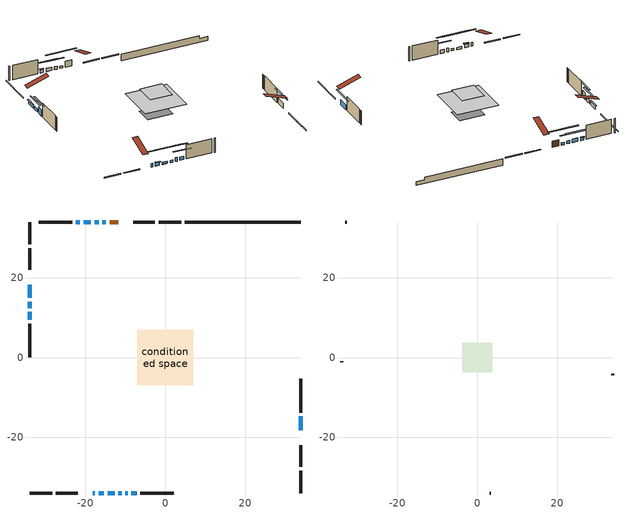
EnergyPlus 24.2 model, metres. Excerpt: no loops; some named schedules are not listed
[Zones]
conditioned space
 floor adiabatic (AdiabaticFloorConstruction): -6.96,-6.96 -6.96,6.96 6.96,6.96 6.96,-6.96 z3.06
 floor foundation (Slab1 construction): -4.24,-3.02 -4.24,3.02 4.24,3.02 4.24,-3.02 z-1.59
 wall outside (RimJoist1 construction): 3.98,33.97 -1.65,33.97 / -33.97,-33.97 -28.33,-33.97 / -33.97,33.97 -33.97,28.33 / 33.97,-33.97 33.97,-28.33 z0.62:0.92
 wall outside (RimJoist2 construction): -2.58,33.97 -8.03,33.97 / -27.4,-33.97 -21.96,-33.97 / -33.97,27.4 -33.97,21.96 / 33.97,-27.4 33.97,-21.96 z0.62:0.92
 wall outside (AdiabaticWallConstruction 1): -11.79,33.97 -13.98,33.97 z0.62:2.65
 wall outside (AdiabaticWallConstruction): -18.2,-33.97 -17.63,-33.97 / -9.97,-33.97 -9.46,-33.97 z0.62:1.84; -16.7,-33.97 -15.38,-33.97 / -18.64,33.97 -20.47,33.97 / -8.53,-33.97 -7.21,-33.97 z0.62:1.79; -33.97,18.19 -33.97,14.94 / -33.97,14.02 -33.97,12.39 z0.62:1.76; -14.9,33.97 -15.8,33.97 z0.62:1.38; -14.45,-33.97 -12.72,-33.97 z0.62:1.33; -11.79,-33.97 -10.9,-33.97 z0.62:1.36; 33.97,-18.19 33.97,-14.76 z0.62:2.35; -16.72,33.97 -17.71,33.97 / -21.4,33.97 -22.39,33.97 z0.62:1.61; -33.97,11.46 -33.97,9.43 z0.62:2.85
 wall outside (Wall1 construction): -23.32,33.97 -31.77,33.97 / -6.28,-33.97 2.18,-33.97 / -33.97,8.5 -33.97,0.04 / 33.97,-13.84 33.97,-5.38 z0.62:5.5
 wall foundation (FoundationWall1 construction): 4.91,33.97,-1.59 4.91,33.97,0.62 31.07,33.97,0.62 31.07,33.97,-0.26 33.97,33.97,-0.26 33.97,33.97,-1.59
 window (WindowConstruction 9): -18.19,-33.97 -17.63,-33.97 z0.62:1.84
 window (WindowConstruction 7): -16.7,-33.97 -15.38,-33.97 z0.62:1.79
 window (WindowConstruction 8): -33.97,18.19 -33.97,14.94 z0.62:1.76
 window (WindowConstruction 11): -14.9,33.97 -15.79,33.97 z0.62:1.38
 window (WindowConstruction 12): -14.45,-33.97 -12.72,-33.97 z0.62:1.33
 window (WindowConstruction 13): -11.79,-33.97 -10.9,-33.97 z0.62:1.36
 window (WindowConstruction 10): -9.97,-33.97 -9.46,-33.97 z0.62:1.84
 window (WindowConstruction): 33.97,-18.19 33.97,-14.77 z0.62:2.35
 window (WindowConstruction 1): -16.72,33.97 -17.71,33.97 z0.62:1.61
 window (WindowConstruction 2): -18.64,33.97 -20.47,33.97 z0.62:1.79
 window (WindowConstruction 3): -8.53,-33.97 -7.21,-33.97 z0.62:1.79
 window (WindowConstruction 4): -33.97,14.02 -33.97,12.39 z0.62:1.76
 window (WindowConstruction 5): -33.97,11.46 -33.97,9.43 z0.62:2.85
 window (WindowConstruction 6): -21.4,33.97 -22.39,33.97 z0.62:1.61
 door (Door): -11.79,33.97 -13.97,33.97 z0.62:2.65
 ceiling adiabatic (AdiabaticFloorConstruction): 6.96,-6.96 6.96,6.96 -6.96,6.96 -6.96,-6.96 z3.06
attic - vented
 floor to conditioned space (Floor1 construction Reversed): -3.71,-3.71 -3.71,3.71 3.71,3.71 3.71,-3.71 z5.5
 wall outside (Wall3 construction): -32.7,33.97 -33.04,33.97 / 3.1,-33.97 3.44,-33.97 / -33.97,-0.88 -33.97,-1.22 / 33.97,-4.45 33.97,-4.11 z0.62:5.5
 roof outside (Roof1 construction): -10.86,33.97,5.5 -10.86,26.75,7.91 -8.96,26.75,7.91 -8.96,33.97,5.5; -19.12,-33.97,5.5 -19.12,-26.75,7.91 -21.03,-26.75,7.91 -21.03,-33.97,5.5; -33.97,19.12,5.5 -26.75,19.12,7.91 -26.75,21.03,7.91 -33.97,21.03,5.5; 33.97,-19.12,5.5 26.75,-19.12,7.91 26.75,-21.03,7.91 33.97,-21.03,5.5
shading: -15.18,-33.97 -16.9,-33.97 -16.9,-34.38 -15.18,-34.38 z1.99; -33.97,14.74 -33.97,18.4 -34.38,18.4 -34.38,14.74 z1.96; -20.62,33.97 -10.07,33.97 -10.07,34.38 -20.62,34.38 z6.21; -7.89,-33.97 -19.28,-33.97 -19.28,-34.38 -7.89,-34.38 z6.16; -6.07,-33.97 -16.62,-33.97 -16.62,-34.38 -6.07,-34.38 z6.19; 33.97,-12.41 33.97,-20.55 34.38,-20.55 34.38,-12.41 z4.71; -20.07,33.97 -14.36,33.97 -14.36,34.38 -20.07,34.38 z3.97; -22.83,33.97 -16.28,33.97 -16.28,34.38 -22.83,34.38 z4.15; -4.85,-33.97 -10.89,-33.97 -10.89,-34.38 -4.85,-34.38 z4.15; -33.97,10.03 -33.97,16.37 -34.38,16.37 -34.38,10.03 z4.12; -33.97,7.07 -33.97,13.82 -34.38,13.82 -34.38,7.07 z5.21; -22.59,33.97 -21.2,33.97 -21.2,34.38 -22.59,34.38 z1.81
[Building]
Building 1: Terrain=Suburbs
[Site:Location]
Toronto Intl AP_ON: Latitude {deg}=43.68; Longitude {deg}=-79.63; Time Zone {hr}=-5; Elevation {m}=173; Keep Site Location Information=Yes
[Site:GroundTemperature:Shallow]
4.59119, 2.66285, 2.50842, 3.42352, 7.09712, 10.7536, 13.9236, 15.9317, 16.1023, 14.4691, 11.3799, 7.83558
[Site:WaterMainsTemperature]
Calculation Method=Schedule; Temperature Schedule=mains temperature schedule
[Material] Roughness=Rough; Thermal Absorptance=0.9
Name | Thickness {m} | Conductivity {W/m-K} | Density {kg/m3} | Specific Heat {J/kg-K} | Solar Absorptance | Visible Absorptance
asphalt or fiberglass shingles | 0.00635 | 0.162714 | 1121.4 | 1465.45 | 0.4 | 0.4
ceiling stud and cavity | 0.1397 | 0.0760664 | 65.682 | 1177.47 | 0.7 | 0.7
concrete 4.0 in. | 0.1016 | 1.803125 | 2242.8 | 837.4 | 0.7 | 0.7
concrete 8.0 in. | 0.2032 | 1.803125 | 2242.8 | 837.4 | 0.7 | 0.7
door material | 0.04445 | 0.188738 | 512.64 | 1214.23 | 0.7 | 0.7
exterior vertical ins | 0.0433751 | 0.029427 | 32.04 | 1214.23 | 0.7 | 0.7
floor covering | 0.0127 | 0.0433444 | 54.468 | 1339.84 | 0.6 | 0.6
floor rigid ins; wall rigid ins | 0.512978 | 0.029427 | 32.04 | 1214.23 | 0.7 | 0.7
floor stud and cavity | 0.1397 | 1.75129 | 37.0049 | 1207.88 | 0.7 | 0.7
furniture material conditioned space 1 | 0.1524 | 0.115458 | 640.8 | 1214.23 | 0.6 | 0.6
gypsum board | 0.0127 | 0.160291 | 801 | 837.4 | 0.6 | 0.6
gypsum board 1 | 0.0127 | 0.160291 | 801 | 837.4 | 0.7 | 0.7
osb sheathing 0.5 in. | 0.0127 | 0.115458 | 512.64 | 1214.23 | 0.7 | 0.7
osb sheathing 0.75 in. | 0.01905 | 0.115458 | 512.64 | 1214.23 | 0.7 | 0.7
osb sheathing 2.0 in. | 0.0508 | 0.115458 | 512.64 | 1214.23 | 0.7 | 0.7
rim joist stud and cavity | 0.0508 | 0.177588 | 50.32683 | 1063.81 | 0.6 | 0.6
rim joist stud and cavity 1 | 0.0508 | 0.0809075 | 125.044 | 1163.47 | 0.6 | 0.6
wall stud and cavity | 0.1397 | 0.158996 | 139.0536 | 1170.24 | 0.7 | 0.7
wall stud and cavity 1 | 0.0889 | 6.9971 | 50.32683 | 1063.81 | 0.6 | 0.6
wall stud and cavity 2 | 0.0889 | 0.380278 | 52.3479 | 1209.89 | 0.7 | 0.7
wall stud and cavity 3 | 0.0889 | 0.391764 | 83.0341 | 1211.67 | 0.7 | 0.7
wood siding | 0.0254 | 0.102417 | 544.68 | 1172.36 | 0.4 | 0.4
wood siding 1 | 0.00254 | 0.102417 | 544.68 | 1172.36 | 0.4 | 0.4
wood siding 2; wood siding 3; wood siding 4 | 0.0254 | 0.102417 | 544.68 | 1172.36 | 0.7 | 0.7
[WindowMaterial:SimpleGlazingSystem]
Name | U-Factor {W/m2-K} | Solar Heat Gain Coefficient
WindowMaterial | 2.88272 | 0.67
WindowMaterial 1 | 3.01445 | 0.52
WindowMaterial 10 | 3.1229 | 0.48
WindowMaterial 2 | 2.907136 | 0.68
WindowMaterial 3 | 2.97981 | 0.57
WindowMaterial 4 | 2.96278 | 0.59
WindowMaterial 5 | 2.96278 | 0.61
WindowMaterial 6 | 3.08713 | 0.62
WindowMaterial 7 | 3.09281 | 0.61
WindowMaterial 8 | 3.12176 | 0.49
WindowMaterial 9 | 3.09394 | 0.54
[Construction]
AdiabaticFloorConstruction: floor stud and cavity, floor rigid ins, osb sheathing 0.75 in., floor covering
AdiabaticWallConstruction: wood siding 3, wall rigid ins, wall stud and cavity 2, gypsum board
AdiabaticWallConstruction 1: wood siding 4, wall rigid ins, wall stud and cavity 2, gypsum board
Door: door material
Floor1 construction Reversed: gypsum board, ceiling stud and cavity
FoundationWall1 construction: concrete 8.0 in., gypsum board 1
furniture construction conditioned space 1: furniture material conditioned space 1
PartitionWallConstruction: gypsum board, wall stud and cavity 3, gypsum board
RimJoist1 construction: wood siding 2, rim joist stud and cavity
RimJoist2 construction: wood siding 2, osb sheathing 2.0 in., rim joist stud and cavity 1
Roof1 construction: asphalt or fiberglass shingles
Slab1 construction: concrete 4.0 in.
Wall1 construction: wood siding, osb sheathing 0.5 in., wall stud and cavity, gypsum board
Wall3 construction: wood siding 1, wall stud and cavity 1
WindowConstruction: WindowMaterial
WindowConstruction 1; WindowConstruction 6: WindowMaterial 1
WindowConstruction 10: WindowMaterial 7
WindowConstruction 11: WindowMaterial 8
WindowConstruction 12: WindowMaterial 9
WindowConstruction 13: WindowMaterial 10
WindowConstruction 2: WindowMaterial 2
WindowConstruction 3; WindowConstruction 7: WindowMaterial 3
WindowConstruction 4; WindowConstruction 8: WindowMaterial 4
WindowConstruction 5: WindowMaterial 5
WindowConstruction 9: WindowMaterial 6
[Zone] Multiplier=1; Part of Total Floor Area=Yes
Name | Volume {m3}
attic - vented | 21.5212
conditioned space | 598
[Space]
Name | Zone | Volume {m3}
attic - vented 1 | attic - vented | 21.5212
conditioned space 1 | conditioned space | 598
[ZoneInfiltration:EffectiveLeakageArea]
infil attic - vented 1: Zone or Space=attic - vented 1; Schedule=Always On Discrete; Effective Air Leakage Area {cm2}=2277.52; Stack Coefficient=0.000506619; Wind Coefficient=1.52076e-05
[ZoneMixing]
whole house fan mix: Zone or Space=attic - vented; Schedule=Always On Continuous; Design Flow Rate Calculation Method=Flow/Zone; Design Flow Rate {m3/s}=0; Source Zone or Space=conditioned space
[SurfaceProperty:ExposedFoundationPerimeter]
Slab1: Exposed Perimeter Calculation Method=TotalExposedPerimeter; Total Exposed Perimeter {m}=29.059
[InternalMass] Zone or ZoneList=conditioned space; Space or SpaceList=conditioned space 1
Name | Construction | Surface Area {m2}
furniture mass conditioned space 1 | furniture construction conditioned space 1 | 98.08
partition wall mass | PartitionWallConstruction | 245.2
[Lights]
interior lighting: Zone or ZoneList or Space or SpaceList=conditioned space 1; Schedule=interior lighting schedule; Design Level Calculation Method=LightingLevel; Lighting Level {W}=343.2; Return Air Fraction=0; Fraction Radiant=0.6; Fraction Visible=0.2; Fraction Replaceable=1
[People]
occupants: Zone or ZoneList or Space or SpaceList=conditioned space 1; Number of People Schedule=occupants schedule; Number of People Calculation Method=People; Number of People=3; Fraction Radiant=0.314171; Sensible Heat Fraction=0.56303; Activity Level Schedule=occupants activity schedule; Carbon Dioxide Generation Rate {m3/s-W}=0; Enable ASHRAE 55 Comfort Warnings=No; Mean Radiant Temperature Calculation Type=EnclosureAveraged
[ElectricEquipment] Zone or ZoneList or Space or SpaceList=conditioned space 1; Design Level Calculation Method=EquipmentLevel
Name | Schedule | Design Level {W} | Fraction Latent | Fraction Radiant | Fraction Lost
clothes dryer | clothes dryer schedule | 140.772 | 0.015 | 0.081 | 0.85
clothes washer | clothes washer schedule | 32.1985 | 0.03 | 0.162 | 0.7
cooking range | cooking range schedule | 215.147 | 0.08 | 0.432 | 0.2
dishwasher | dishwasher schedule | 66.8632 | 0.3 | 0.18 | 0.4
fridge | fridge schedule | 72.9452 | 0 | 0.6 | 0
mech vent bath fan 0 | mech vent bath fan 0 schedule | 50.2 | 0 | 0 | 1
mech vent bath fan 1 | mech vent bath fan 1 schedule | 50.2 | 0 | 0 | 1
mech vent house fan | mech vent house fan schedule | 0 | 0 | 0 | 1
mech vent house fan cfis | mech vent house fan cfis schedule | 0 | 0 | 0 | 0
mech vent range fan 0 | mech vent range fan 0 schedule | 57 | 0 | 0 | 1
misc plug loads | misc plug loads schedule | 494.7 | 0.045 | 0.513 | 0.1
whole house fan | Always On Discrete | 0 | 0 | 0 | 1
[OtherEquipment] Zone or ZoneList or Space or SpaceList=conditioned space 1; Design Level Calculation Method=EquipmentLevel
Name | Fuel Type | Schedule | Design Level {W} | Fraction Latent | Fraction Radiant | Fraction Lost
clothes dryer 1 | Electricity | clothes dryer schedule | 0 | 0.015 | 0.081 | 0.85
cooking range 1 | Electricity | cooking range schedule | 0 | 0.08 | 0.432 | 0.2
general water use latent | None | general water use schedule | 62.594 | 1 | 0 | 0
general water use sensible | None | general water use schedule | -61.6891 | 0 | 0.6 | 0
mech vent house fan latent load | None | Always On Discrete | 0 | 1 | 0 | 0
mech vent house fan sensible load | None | Always On Discrete | 0 | 0 | 0 | 0
water heater energy adjustment1 | NaturalGas | Always On Discrete | 0.01 | 0 | 0 | 1
[ZoneInfiltration:DesignFlowRate] Zone or ZoneList or Space or SpaceList=conditioned space 1; Schedule=Always On Discrete; Design Flow Rate Calculation Method=Flow/Zone; Design Flow Rate {m3/s}=0
infil flow; natural vent flow; whole house fan flow
[AvailabilityManager:Scheduled]
central ac and furnace airloop Availability Manager: Schedule=Always On Discrete
[Foundation:Kiva]
Foundation Kiva 1: Initial Indoor Air Temperature {C}=18; Wall Height Above Grade {m}=0.620024; Wall Depth Below Slab {m}=0.2032; Custom Block Material Name 1=exterior vertical ins; Custom Block Depth 1 {m}=2.21001; Custom Block X Position 1 {m}=0.2159; Custom Block Z Position 1 {m}=0
[Foundation:Kiva:Settings]
Soil Conductivity {W/m-K}=0.849921; Soil Density {kg/m3}=1842.3; Soil Specific Heat {J/kg-K}=418.7; Ground Solar Absorptivity=0.9; Ground Thermal Absorptivity=0.9; Ground Surface Roughness {m}=0.03; Far-Field Width {m}=40; Deep-Ground Boundary Condition=ZeroFlux; Deep-Ground Depth {m}=40; Minimum Cell Dimension {m}=0.2; Maximum Cell Growth Coefficient=3; Simulation Timestep=Timestep
[Exterior:Lights]
exterior lighting: Schedule=exterior lighting schedule; Design Level {W}=75.6
[EnergyManagementSystem:GlobalVariable]
central_ac_and_furnace_airloop_Fan_RTF
infil_program_Qfan
infil_program_Qinf
natural_vent_program_Qnv
natural_vent_program_Qwhf
[EnergyManagementSystem:Sensor]
Name | Output:Variable or Output:Meter Index Key | Output:Variable or Output:Meter
airflow_gain | infil flow | Infiltration Sensible Heat Gain Energy
airflow_gain_1 | natural vent flow | Infiltration Sensible Heat Gain Energy
airflow_gain_2 | whole house fan flow | Infiltration Sensible Heat Gain Energy
airflow_loss | infil flow | Infiltration Sensible Heat Loss Energy
airflow_loss_1 | natural vent flow | Infiltration Sensible Heat Loss Energy
airflow_loss_2 | whole house fan flow | Infiltration Sensible Heat Loss Energy
clg_load_cond |  | Cooling:EnergyTransfer:Zone:CONDITIONED SPACE
clg_sp_s; clg_sp_s_1 | cooling setpoint | Schedule Value
clothes_dryer_exhaust_0_sch_s | clothes dryer exhaust 0 schedule | Schedule Value
cool_season | cooling season schedule | Schedule Value
htg_load_cond |  | Heating:EnergyTransfer:Zone:CONDITIONED SPACE
htg_sp_s; htg_sp_s_1 | heating setpoint | Schedule Value
ig_ee_conv | clothes dryer | Electric Equipment Convective Heating Energy
ig_ee_conv_2 | cooking range | Electric Equipment Convective Heating Energy
ig_ee_conv_4 | fridge | Electric Equipment Convective Heating Energy
ig_ee_conv_5 | misc plug loads | Electric Equipment Convective Heating Energy
ig_ee_conv_6 | whole house fan | Electric Equipment Convective Heating Energy
ig_ee_rad | clothes dryer | Electric Equipment Radiant Heating Energy
ig_ee_rad_2 | cooking range | Electric Equipment Radiant Heating Energy
ig_ee_rad_4 | fridge | Electric Equipment Radiant Heating Energy
ig_ee_rad_5 | misc plug loads | Electric Equipment Radiant Heating Energy
ig_ee_rad_6 | whole house fan | Electric Equipment Radiant Heating Energy
ig_lgt_conv | interior lighting | Lights Convective Heating Energy
ig_lgt_rad | interior lighting | Lights Radiant Heating Energy
ig_lgt_vis | interior lighting | Lights Visible Radiation Heating Energy
ig_oe_conv | clothes dryer 1 | Other Equipment Convective Heating Energy
ig_oe_conv_1 | cooking range 1 | Other Equipment Convective Heating Energy
ig_oe_conv_2 | general water use latent | Other Equipment Convective Heating Energy
ig_oe_conv_3 | general water use sensible | Other Equipment Convective Heating Energy
ig_oe_conv_4 | water heater energy adjustment1 | Other Equipment Convective Heating Energy
ig_oe_rad | clothes dryer 1 | Other Equipment Radiant Heating Energy
ig_oe_rad_1 | cooking range 1 | Other Equipment Radiant Heating Energy
ig_oe_rad_2 | general water use latent | Other Equipment Radiant Heating Energy
ig_oe_rad_3 | general water use sensible | Other Equipment Radiant Heating Energy
ig_oe_rad_4 | water heater energy adjustment1 | Other Equipment Radiant Heating Energy
ig_ppl_conv | occupants | People Convective Heating Energy
ig_ppl_rad | occupants | People Radiant Heating Energy
im_conv | furniture mass conditioned space 1 | Surface Inside Face Convection Heat Gain Energy
im_conv_1 | partition wall mass | Surface Inside Face Convection Heat Gain Energy
im_ig | furniture mass conditioned space 1 | Surface Inside Face Internal Gains Radiation Heat Gain Energy
im_ig_1 | partition wall mass | Surface Inside Face Internal Gains Radiation Heat Gain Energy
im_lgt | furniture mass conditioned space 1 | Surface Inside Face Lights Radiation Heat Gain Energy
im_lgt_1 | partition wall mass | Surface Inside Face Lights Radiation Heat Gain Energy
im_sol | furniture mass conditioned space 1 | Surface Inside Face Solar Radiation Heat Gain Energy
im_sol_1 | partition wall mass | Surface Inside Face Solar Radiation Heat Gain Energy
im_surf | furniture mass conditioned space 1 | Surface Inside Face Net Surface Thermal Radiation Heat Gain Energy
im_surf_1 | partition wall mass | Surface Inside Face Net Surface Thermal Radiation Heat Gain Energy
mech_vent_bath_fan_0_sch_s | mech vent bath fan 0 schedule | Schedule Value
mech_vent_bath_fan_1_sch_s | mech vent bath fan 1 schedule | Schedule Value
mech_vent_range_fan_0_sch_s | mech vent range fan 0 schedule | Schedule Value
mv_conv | mech vent bath fan 0 | Electric Equipment Convective Heating Energy
mv_conv_1 | mech vent bath fan 1 | Electric Equipment Convective Heating Energy
mv_conv_2 | mech vent house fan | Electric Equipment Convective Heating Energy
mv_conv_3 | mech vent house fan cfis | Electric Equipment Convective Heating Energy
mv_conv_4 | mech vent range fan 0 | Electric Equipment Convective Heating Energy
mv_conv_5 | mech vent house fan latent load | Other Equipment Convective Heating Energy
mv_conv_6 | mech vent house fan sensible load | Other Equipment Convective Heating Energy
mv_rad | mech vent bath fan 0 | Electric Equipment Radiant Heating Energy
mv_rad_1 | mech vent bath fan 1 | Electric Equipment Radiant Heating Energy
mv_rad_2 | mech vent house fan | Electric Equipment Radiant Heating Energy
mv_rad_3 | mech vent house fan cfis | Electric Equipment Radiant Heating Energy
mv_rad_4 | mech vent range fan 0 | Electric Equipment Radiant Heating Energy
mv_rad_5 | mech vent house fan latent load | Other Equipment Radiant Heating Energy
mv_rad_6 | mech vent house fan sensible load | Other Equipment Radiant Heating Energy
natural_vent_s | natural vent schedule | Schedule Value
out_pb_s |  | Site Outdoor Air Barometric Pressure
out_wt_s |  | Site Outdoor Air Humidity Ratio
site_vw_s |  | Site Wind Speed
ss_back_out | Window1 | Surface Window Shortwave from Zone Back Out Window Heat Transfer Rate
ss_back_out_1 | Window10 | Surface Window Shortwave from Zone Back Out Window Heat Transfer Rate
ss_back_out_10 | Window6 | Surface Window Shortwave from Zone Back Out Window Heat Transfer Rate
ss_back_out_11 | Window7 | Surface Window Shortwave from Zone Back Out Window Heat Transfer Rate
ss_back_out_12 | Window8 | Surface Window Shortwave from Zone Back Out Window Heat Transfer Rate
ss_back_out_13 | Window9 | Surface Window Shortwave from Zone Back Out Window Heat Transfer Rate
ss_back_out_2 | Window11 | Surface Window Shortwave from Zone Back Out Window Heat Transfer Rate
ss_back_out_3 | Window13 | Surface Window Shortwave from Zone Back Out Window Heat Transfer Rate
ss_back_out_4 | Window14 | Surface Window Shortwave from Zone Back Out Window Heat Transfer Rate
ss_back_out_5 | Window15 | Surface Window Shortwave from Zone Back Out Window Heat Transfer Rate
ss_back_out_6 | Window2 | Surface Window Shortwave from Zone Back Out Window Heat Transfer Rate
ss_back_out_7 | Window3 | Surface Window Shortwave from Zone Back Out Window Heat Transfer Rate
ss_back_out_8 | Window4 | Surface Window Shortwave from Zone Back Out Window Heat Transfer Rate
ss_back_out_9 | Window5 | Surface Window Shortwave from Zone Back Out Window Heat Transfer Rate
ss_conv | Door1 | Surface Inside Face Convection Heat Gain Energy
ss_conv_1 | Window1 | Surface Inside Face Convection Heat Gain Energy
ss_conv_10 | Window5 | Surface Inside Face Convection Heat Gain Energy
ss_conv_11 | Window6 | Surface Inside Face Convection Heat Gain Energy
ss_conv_12 | Window7 | Surface Inside Face Convection Heat Gain Energy
ss_conv_13 | Window8 | Surface Inside Face Convection Heat Gain Energy
ss_conv_14 | Window9 | Surface Inside Face Convection Heat Gain Energy
ss_conv_2 | Window10 | Surface Inside Face Convection Heat Gain Energy
ss_conv_3 | Window11 | Surface Inside Face Convection Heat Gain Energy
ss_conv_4 | Window13 | Surface Inside Face Convection Heat Gain Energy
ss_conv_5 | Window14 | Surface Inside Face Convection Heat Gain Energy
ss_conv_6 | Window15 | Surface Inside Face Convection Heat Gain Energy
ss_conv_7 | Window2 | Surface Inside Face Convection Heat Gain Energy
ss_conv_8 | Window3 | Surface Inside Face Convection Heat Gain Energy
ss_conv_9 | Window4 | Surface Inside Face Convection Heat Gain Energy
ss_ig | Door1 | Surface Inside Face Internal Gains Radiation Heat Gain Energy
ss_ig_1 | Window1 | Surface Inside Face Internal Gains Radiation Heat Gain Energy
ss_ig_10 | Window5 | Surface Inside Face Internal Gains Radiation Heat Gain Energy
ss_ig_11 | Window6 | Surface Inside Face Internal Gains Radiation Heat Gain Energy
ss_ig_12 | Window7 | Surface Inside Face Internal Gains Radiation Heat Gain Energy
ss_ig_13 | Window8 | Surface Inside Face Internal Gains Radiation Heat Gain Energy
ss_ig_14 | Window9 | Surface Inside Face Internal Gains Radiation Heat Gain Energy
ss_ig_2 | Window10 | Surface Inside Face Internal Gains Radiation Heat Gain Energy
ss_ig_3 | Window11 | Surface Inside Face Internal Gains Radiation Heat Gain Energy
ss_ig_4 | Window13 | Surface Inside Face Internal Gains Radiation Heat Gain Energy
ss_ig_5 | Window14 | Surface Inside Face Internal Gains Radiation Heat Gain Energy
ss_ig_6 | Window15 | Surface Inside Face Internal Gains Radiation Heat Gain Energy
ss_ig_7 | Window2 | Surface Inside Face Internal Gains Radiation Heat Gain Energy
ss_ig_8 | Window3 | Surface Inside Face Internal Gains Radiation Heat Gain Energy
ss_ig_9 | Window4 | Surface Inside Face Internal Gains Radiation Heat Gain Energy
ss_lgt | Door1 | Surface Inside Face Lights Radiation Heat Gain Energy
ss_sol | Door1 | Surface Inside Face Solar Radiation Heat Gain Energy
ss_surf | Door1 | Surface Inside Face Net Surface Thermal Radiation Heat Gain Energy
ss_surf_1 | Window1 | Surface Inside Face Net Surface Thermal Radiation Heat Gain Energy
ss_surf_10 | Window5 | Surface Inside Face Net Surface Thermal Radiation Heat Gain Energy
ss_surf_11 | Window6 | Surface Inside Face Net Surface Thermal Radiation Heat Gain Energy
ss_surf_12 | Window7 | Surface Inside Face Net Surface Thermal Radiation Heat Gain Energy
ss_surf_13 | Window8 | Surface Inside Face Net Surface Thermal Radiation Heat Gain Energy
ss_surf_14 | Window9 | Surface Inside Face Net Surface Thermal Radiation Heat Gain Energy
ss_surf_2 | Window10 | Surface Inside Face Net Surface Thermal Radiation Heat Gain Energy
ss_surf_3 | Window11 | Surface Inside Face Net Surface Thermal Radiation Heat Gain Energy
ss_surf_4 | Window13 | Surface Inside Face Net Surface Thermal Radiation Heat Gain Energy
ss_surf_5 | Window14 | Surface Inside Face Net Surface Thermal Radiation Heat Gain Energy
ss_surf_6 | Window15 | Surface Inside Face Net Surface Thermal Radiation Heat Gain Energy
ss_surf_7 | Window2 | Surface Inside Face Net Surface Thermal Radiation Heat Gain Energy
ss_surf_8 | Window3 | Surface Inside Face Net Surface Thermal Radiation Heat Gain Energy
ss_surf_9 | Window4 | Surface Inside Face Net Surface Thermal Radiation Heat Gain Energy
ss_trans_in | Window1 | Surface Window Transmitted Solar Radiation Rate
ss_trans_in_1 | Window10 | Surface Window Transmitted Solar Radiation Rate
ss_trans_in_10 | Window6 | Surface Window Transmitted Solar Radiation Rate
ss_trans_in_11 | Window7 | Surface Window Transmitted Solar Radiation Rate
ss_trans_in_12 | Window8 | Surface Window Transmitted Solar Radiation Rate
ss_trans_in_13 | Window9 | Surface Window Transmitted Solar Radiation Rate
ss_trans_in_2 | Window11 | Surface Window Transmitted Solar Radiation Rate
ss_trans_in_3 | Window13 | Surface Window Transmitted Solar Radiation Rate
ss_trans_in_4 | Window14 | Surface Window Transmitted Solar Radiation Rate
ss_trans_in_5 | Window15 | Surface Window Transmitted Solar Radiation Rate
ss_trans_in_6 | Window2 | Surface Window Transmitted Solar Radiation Rate
ss_trans_in_7 | Window3 | Surface Window Transmitted Solar Radiation Rate
ss_trans_in_8 | Window4 | Surface Window Transmitted Solar Radiation Rate
ss_trans_in_9 | Window5 | Surface Window Transmitted Solar Radiation Rate
ss_trans_out | Window1 | Surface Inside Face Initial Transmitted Diffuse Transmitted Out Window Solar Radiation Rate
ss_trans_out_1 | Window10 | Surface Inside Face Initial Transmitted Diffuse Transmitted Out Window Solar Radiation Rate
ss_trans_out_10 | Window6 | Surface Inside Face Initial Transmitted Diffuse Transmitted Out Window Solar Radiation Rate
ss_trans_out_11 | Window7 | Surface Inside Face Initial Transmitted Diffuse Transmitted Out Window Solar Radiation Rate
ss_trans_out_12 | Window8 | Surface Inside Face Initial Transmitted Diffuse Transmitted Out Window Solar Radiation Rate
ss_trans_out_13 | Window9 | Surface Inside Face Initial Transmitted Diffuse Transmitted Out Window Solar Radiation Rate
ss_trans_out_2 | Window11 | Surface Inside Face Initial Transmitted Diffuse Transmitted Out Window Solar Radiation Rate
